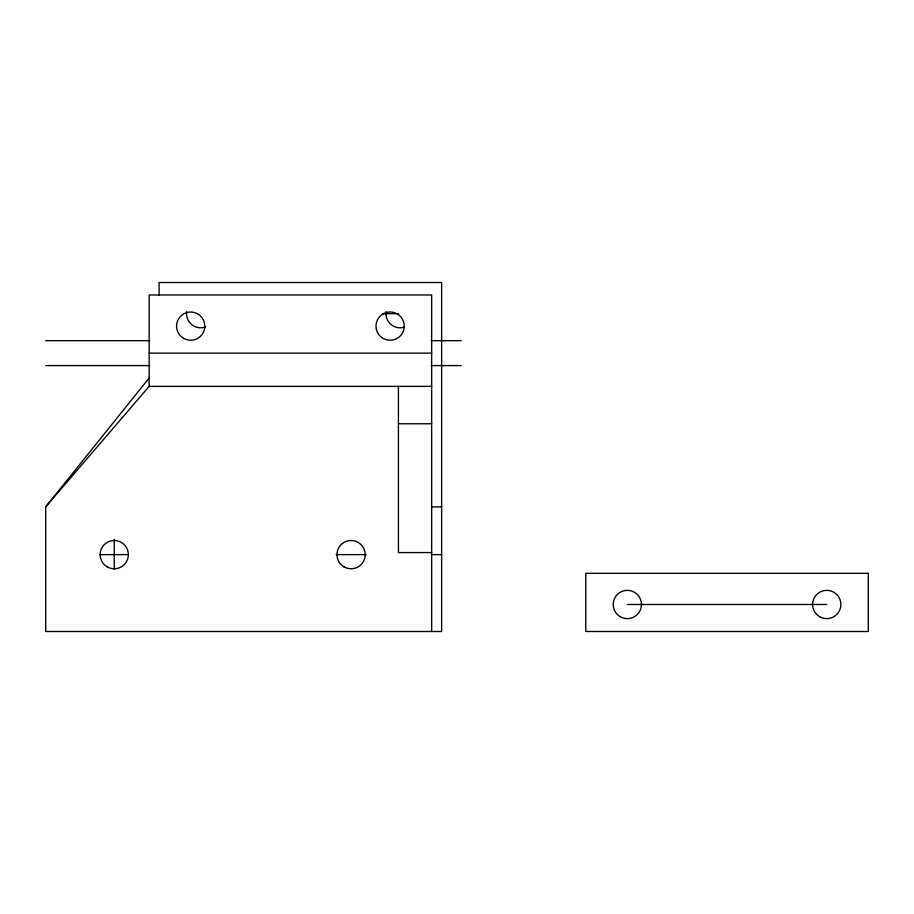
<?xml version="1.0" encoding="UTF-8"?>
<svg xmlns="http://www.w3.org/2000/svg" width="914" height="914" viewBox="0 0 914 914"><rect width="100%" height="100%" fill="white"/><g stroke="black" fill="none" stroke-linecap="round" stroke-linejoin="round"><path stroke-width="1.37" d="M159.116 295.279L159.116 282.506L441.633 282.506L441.633 631.494L45.7 631.494L45.7 506.859L149.29 377.836M45.7 506.859L149.153 386.371L149.153 294.971L431.659 294.971L431.659 631.494M382.989 313.673L398.664 313.673M45.7 340.671L149.919 340.671M431.168 340.671L461.159 340.671M149.153 353.135L431.659 353.135M45.7 365.6L149.919 365.6M431.168 365.6L461.159 365.6M149.153 386.371L431.659 386.371M398.424 423.765L431.659 423.765M431.659 506.859L441.633 506.859M431.659 552.559L398.424 552.559L398.424 386.371M99.82 554.627L128.52 554.627M336.238 554.627L366.148 554.627M431.659 554.627L441.633 554.627M627.335 604.485L826.759 604.485M114.25 539.431L114.25 569.171M205.604 326.904A14.121 14.121 0 0 1 186.685 311.663M404.068 327.223A14.121 14.121 0 0 1 386.096 311.663M868.3 573.329L585.794 573.329L585.794 631.494L868.3 631.494L868.3 573.329M343.995 566.863A14.121 14.121 0 0 0 365.189 554.627A14.121 14.121 0 0 0 343.995 542.402A14.121 14.121 0 0 0 343.995 566.863M107.189 566.863A14.121 14.121 0 0 0 128.371 554.627A14.121 14.121 0 0 0 107.189 542.402A14.121 14.121 0 0 0 107.189 566.863M381.983 337.677A14.121 14.121 0 0 0 404.182 327.406A14.121 14.121 0 0 0 384.177 313.319A14.121 14.121 0 0 0 381.983 337.677M183.634 338.363A14.121 14.121 0 0 0 204.816 326.127A14.121 14.121 0 0 0 183.634 313.902A14.121 14.121 0 0 0 183.634 338.363M620.275 616.721A14.121 14.121 0 0 0 641.457 604.485A14.121 14.121 0 0 0 620.275 592.249A14.121 14.121 0 0 0 620.275 616.721M819.687 616.721A14.121 14.121 0 0 0 840.88 604.485A14.121 14.121 0 0 0 819.687 592.249A14.121 14.121 0 0 0 819.687 616.721"/></g></svg>
